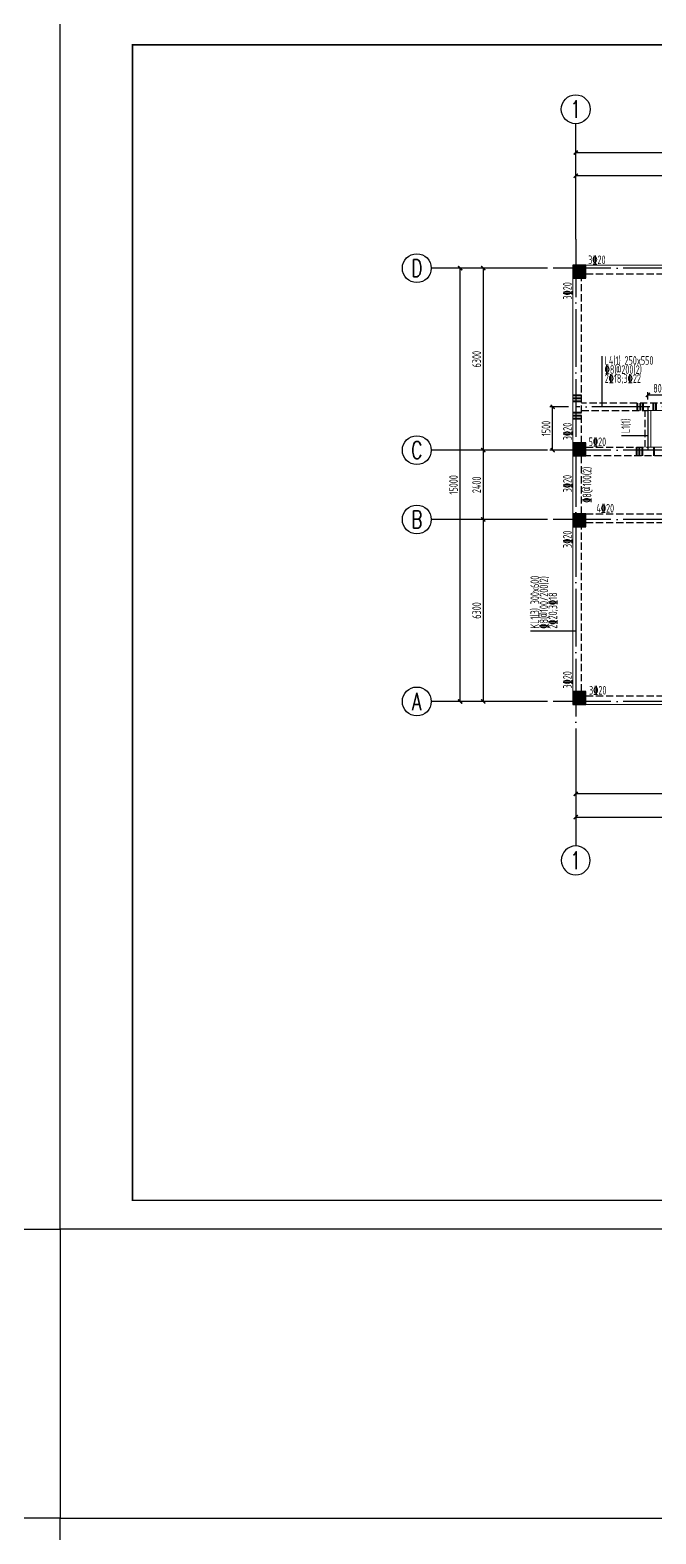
# Model space of a CAD drawing. Extents: x 9731685 to 18866768, y -962146 to 194094.
# Drawn here: x 9776014 to 9797674, y -423251 to -371194 of the extents above; entities that cross this region are included whole.
import ezdxf
from ezdxf.enums import TextEntityAlignment as Align

# ---------------------------------------------------------------- set-up
doc = ezdxf.new("R2010")
doc.units = 0
doc.header["$LTSCALE"] = 1000
for name, pattern in [('3', [500, 300, -200]), ('DASH', [0.35, 0.25, -0.1]), ('DOTE', [2.42, 2, -0.2, 0.02, -0.2])]:
    doc.linetypes.add(name, pattern=pattern)
doc.layers.get('0').update_dxf_attribs({"linetype": 'CONTINUOUS'})
doc.layers.get('Defpoints').update_dxf_attribs({"linetype": 'CONTINUOUS'})
for name, color, linetype in [('AXIS', 1, 'DOTE'), ('AXIS_DIM', 3, 'CONTINUOUS'), ('AXIS_NUM', 7, 'CONTINUOUS'), ('BORDER', 7, 'CONTINUOUS'), ('COLU', 7, 'CONTINUOUS'), ('DIM', 3, 'CONTINUOUS'), ('柱', 2, 'CONTINUOUS'), ('柱涂实', 54, 'CONTINUOUS'), ('梁虚线', 134, '3')]:
    doc.layers.add(name, color=color, linetype=linetype)
for name, color, linetype, lineweight in [('梁', 4, 'CONTINUOUS', 18), ('梁原位标注', 7, 'CONTINUOUS', 25), ('梁原位标注竖向', 7, 'CONTINUOUS', 25), ('梁集中标注', 2, 'CONTINUOUS', 25), ('梁集中标注竖向', 2, 'CONTINUOUS', 25), ('次梁箍筋', 1, 'CONTINUOUS', 40)]:
    doc.layers.add(name, color=color, linetype=linetype, lineweight=lineweight)
doc.styles.add('TSSD_Axis', font='Complex.shx', dxfattribs={"width": 0.7, "bigfont": 'hztxt.shx'})
doc.styles.add('TSSD_Dimension', font='Tssdeng.shx', dxfattribs={"width": 0.7, "bigfont": 'hztxt.shx'})
doc.styles.add('TSSD_Rein', font='Tssdeng.shx', dxfattribs={"width": 0.7, "bigfont": 'hztxt.shx'})
doc.dimstyles.new('TSSD_100_100$0', dxfattribs={"dimtxt": 300, "dimasz": 100, "dimexe": 100, "dimexo": 250, "dimgap": 80, "dimtad": 1, "dimdec": 0, "dimzin": 0, "dimdsep": 46, "dimtxsty": 'TSSD_Dimension', "dimblk1": 'ARCHTICK', "dimblk2": 'ARCHTICK', "dimsah": 1, "dimcen": 0, "dimclrd": 3, "dimclre": 256, "dimclrt": 7, "dimadec": 1, "dimazin": 0, "dimtfac": 1, "dimtdec": 0, "dimtix": 1, "dimtmove": 2, "dimatfit": 3, "dimldrblk": 'ARCHTICK', "dimfxl": 1, "dimtolj": 1, "dimtzin": 0, "dimarcsym": 0})

# ---------------------------------------------------------------- blocks, each defined once
blk = doc.blocks.new('ts_axno')
at = {"color": 0, "linetype": 'ByBlock', "lineweight": -2}
blk.add_circle((0, 0), 0.5, dxfattribs=at)
at = {"color": 0, "linetype": 'ByBlock', "lineweight": -2, "style": 'TSSD_Axis', "width": 0.7}
blk.add_attdef('A', text='', height=0.6, dxfattribs=at).set_placement((0, 0), align=Align.MIDDLE_CENTER)
blk = doc.blocks.new('_ArchTick')
at = {"color": 0, "linetype": 'ByBlock', "const_width": 0.5}
blk.add_lwpolyline([(-0.71, -0.71), (0.71, 0.71)], dxfattribs=at)
blk = doc.blocks.new('*D469')
at = {"layer": 'AXIS_DIM', "lineweight": -2}
for p, q in [((9794899, -378185), (9794899, -376135)), ((9802299, -378185), (9802299, -376135))]:
    blk.add_line(p, q, dxfattribs=at)
at = {"layer": 'AXIS_DIM', "color": 3, "lineweight": -2}
blk.add_line((9802299, -376235), (9794899, -376235), dxfattribs=at)
at = {"layer": 'Defpoints', "color": 0}
for p in [(9794899, -376235), (9794899, -378435), (9802299, -378435)]:
    blk.add_point(p, dxfattribs=at)
at = {"layer": 'AXIS_DIM', "color": 3, "lineweight": -2, "xscale": 100, "yscale": 100, "zscale": 100, "rotation": 180}
blk.add_blockref('_ArchTick', (9794899, -376235), dxfattribs=at)
at = {"layer": 'AXIS_DIM', "color": 3, "lineweight": -2, "xscale": 100, "yscale": 100, "zscale": 100}
blk.add_blockref('_ArchTick', (9802299, -376235), dxfattribs=at)
at = {"layer": 'AXIS_DIM', "color": 7, "insert": (9798599, -376005), "char_height": 300, "attachment_point": 5, "style": 'TSSD_Dimension'}
blk.add_mtext('\\A1;7400', dxfattribs=at)
blk = doc.blocks.new('*D470')
at = {"layer": 'AXIS_DIM', "lineweight": -2}
for p, q in [((9794899, -378185), (9794899, -375335)), ((9816899, -378185), (9816899, -375335))]:
    blk.add_line(p, q, dxfattribs=at)
at = {"layer": 'AXIS_DIM', "color": 3, "lineweight": -2}
blk.add_line((9794899, -375435), (9816899, -375435), dxfattribs=at)
at = {"layer": 'Defpoints', "color": 0}
for p in [(9816899, -375435), (9794899, -378435), (9816899, -378435)]:
    blk.add_point(p, dxfattribs=at)
at = {"layer": 'AXIS_DIM', "color": 3, "lineweight": -2, "xscale": 100, "yscale": 100, "zscale": 100, "rotation": 180}
blk.add_blockref('_ArchTick', (9794899, -375435), dxfattribs=at)
at = {"layer": 'AXIS_DIM', "color": 3, "lineweight": -2, "xscale": 100, "yscale": 100, "zscale": 100}
blk.add_blockref('_ArchTick', (9816899, -375435), dxfattribs=at)
at = {"layer": 'AXIS_DIM', "color": 7, "insert": (9805899, -375205), "char_height": 300, "attachment_point": 5, "style": 'TSSD_Dimension'}
blk.add_mtext('\\A1;22000', dxfattribs=at)
blk = doc.blocks.new('*D471')
at = {"layer": 'AXIS_DIM', "lineweight": -2}
for p, q in [((9793649, -379435), (9791599, -379435)), ((9793649, -385735), (9791599, -385735))]:
    blk.add_line(p, q, dxfattribs=at)
at = {"layer": 'AXIS_DIM', "color": 3, "lineweight": -2}
blk.add_line((9791699, -379435), (9791699, -385735), dxfattribs=at)
at = {"layer": 'Defpoints', "color": 0}
for p in [(9793899, -379435), (9791699, -385735), (9793899, -385735)]:
    blk.add_point(p, dxfattribs=at)
at = {"layer": 'AXIS_DIM', "color": 3, "lineweight": -2, "xscale": 100, "yscale": 100, "zscale": 100}
for p, rotation in [((9791699, -379435), 90), ((9791699, -385735), 270)]:
    blk.add_blockref('_ArchTick', p, dxfattribs=dict(at, rotation=rotation))
at = {"layer": 'AXIS_DIM', "color": 7, "insert": (9791469, -382585), "char_height": 300, "attachment_point": 5, "rotation": 90, "style": 'TSSD_Dimension'}
blk.add_mtext('\\A1;6300', dxfattribs=at)
blk = doc.blocks.new('*D472')
at = {"layer": 'AXIS_DIM', "lineweight": -2}
for p, q in [((9793649, -385735), (9791599, -385735)), ((9793649, -388135), (9791599, -388135))]:
    blk.add_line(p, q, dxfattribs=at)
at = {"layer": 'AXIS_DIM', "color": 3, "lineweight": -2}
blk.add_line((9791699, -385735), (9791699, -388135), dxfattribs=at)
at = {"layer": 'Defpoints', "color": 0}
for p in [(9793899, -385735), (9791699, -388135), (9793899, -388135)]:
    blk.add_point(p, dxfattribs=at)
at = {"layer": 'AXIS_DIM', "color": 3, "lineweight": -2, "xscale": 100, "yscale": 100, "zscale": 100}
for p, rotation in [((9791699, -385735), 90), ((9791699, -388135), 270)]:
    blk.add_blockref('_ArchTick', p, dxfattribs=dict(at, rotation=rotation))
at = {"layer": 'AXIS_DIM', "color": 7, "insert": (9791469, -386935), "char_height": 300, "attachment_point": 5, "rotation": 90, "style": 'TSSD_Dimension'}
blk.add_mtext('\\A1;2400', dxfattribs=at)
blk = doc.blocks.new('*D473')
at = {"layer": 'AXIS_DIM', "lineweight": -2}
for p, q in [((9793649, -388135), (9791599, -388135)), ((9793649, -394435), (9791599, -394435))]:
    blk.add_line(p, q, dxfattribs=at)
at = {"layer": 'AXIS_DIM', "color": 3, "lineweight": -2}
blk.add_line((9791699, -388135), (9791699, -394435), dxfattribs=at)
at = {"layer": 'Defpoints', "color": 0}
for p in [(9793899, -388135), (9791699, -394435), (9793899, -394435)]:
    blk.add_point(p, dxfattribs=at)
at = {"layer": 'AXIS_DIM', "color": 3, "lineweight": -2, "xscale": 100, "yscale": 100, "zscale": 100}
for p, rotation in [((9791699, -388135), 90), ((9791699, -394435), 270)]:
    blk.add_blockref('_ArchTick', p, dxfattribs=dict(at, rotation=rotation))
at = {"layer": 'AXIS_DIM', "color": 7, "insert": (9791469, -391285), "char_height": 300, "attachment_point": 5, "rotation": 90, "style": 'TSSD_Dimension'}
blk.add_mtext('\\A1;6300', dxfattribs=at)
blk = doc.blocks.new('*D474')
at = {"layer": 'AXIS_DIM', "lineweight": -2}
for p, q in [((9793649, -379435), (9790799, -379435)), ((9793649, -394435), (9790799, -394435))]:
    blk.add_line(p, q, dxfattribs=at)
at = {"layer": 'AXIS_DIM', "color": 3, "lineweight": -2}
blk.add_line((9790899, -394435), (9790899, -379435), dxfattribs=at)
at = {"layer": 'Defpoints', "color": 0}
for p in [(9790899, -379435), (9793899, -379435), (9793899, -394435)]:
    blk.add_point(p, dxfattribs=at)
at = {"layer": 'AXIS_DIM', "color": 3, "lineweight": -2, "xscale": 100, "yscale": 100, "zscale": 100}
for p, rotation in [((9790899, -379435), 90), ((9790899, -394435), 270)]:
    blk.add_blockref('_ArchTick', p, dxfattribs=dict(at, rotation=rotation))
at = {"layer": 'AXIS_DIM', "color": 7, "insert": (9790669, -386935), "char_height": 300, "attachment_point": 5, "rotation": 90, "style": 'TSSD_Dimension'}
blk.add_mtext('\\A1;15000', dxfattribs=at)
blk = doc.blocks.new('*D477')
at = {"layer": 'AXIS_DIM', "lineweight": -2}
for p, q in [((9794899, -395685), (9794899, -397735)), ((9802299, -395685), (9802299, -397735))]:
    blk.add_line(p, q, dxfattribs=at)
at = {"layer": 'AXIS_DIM', "color": 3, "lineweight": -2}
blk.add_line((9802299, -397635), (9794899, -397635), dxfattribs=at)
at = {"layer": 'Defpoints', "color": 0}
for p in [(9794899, -395435), (9802299, -395435), (9794899, -397635)]:
    blk.add_point(p, dxfattribs=at)
at = {"layer": 'AXIS_DIM', "color": 3, "lineweight": -2, "xscale": 100, "yscale": 100, "zscale": 100, "rotation": 180}
blk.add_blockref('_ArchTick', (9794899, -397635), dxfattribs=at)
at = {"layer": 'AXIS_DIM', "color": 3, "lineweight": -2, "xscale": 100, "yscale": 100, "zscale": 100}
blk.add_blockref('_ArchTick', (9802299, -397635), dxfattribs=at)
at = {"layer": 'AXIS_DIM', "color": 7, "insert": (9798599, -397405), "char_height": 300, "attachment_point": 5, "style": 'TSSD_Dimension'}
blk.add_mtext('\\A1;7400', dxfattribs=at)
blk = doc.blocks.new('*D478')
at = {"layer": 'AXIS_DIM', "lineweight": -2}
for p, q in [((9794899, -395685), (9794899, -398535)), ((9816899, -395685), (9816899, -398535))]:
    blk.add_line(p, q, dxfattribs=at)
at = {"layer": 'AXIS_DIM', "color": 3, "lineweight": -2}
blk.add_line((9794899, -398435), (9816899, -398435), dxfattribs=at)
at = {"layer": 'Defpoints', "color": 0}
for p in [(9794899, -395435), (9816899, -395435), (9816899, -398435)]:
    blk.add_point(p, dxfattribs=at)
at = {"layer": 'AXIS_DIM', "color": 3, "lineweight": -2, "xscale": 100, "yscale": 100, "zscale": 100, "rotation": 180}
blk.add_blockref('_ArchTick', (9794899, -398435), dxfattribs=at)
at = {"layer": 'AXIS_DIM', "color": 3, "lineweight": -2, "xscale": 100, "yscale": 100, "zscale": 100}
blk.add_blockref('_ArchTick', (9816899, -398435), dxfattribs=at)
at = {"layer": 'AXIS_DIM', "color": 7, "insert": (9805899, -398205), "char_height": 300, "attachment_point": 5, "style": 'TSSD_Dimension'}
blk.add_mtext('\\A1;22000', dxfattribs=at)
blk = doc.blocks.new('*D489')
at = {"layer": 'Defpoints', "color": 0}
for p in [(9798199, -383823), (9797399, -384235), (9798199, -384235)]:
    blk.add_point(p, dxfattribs=at)
at = {"layer": 'DIM', "lineweight": -2}
for p, q in [((9797399, -383985), (9797399, -383723)), ((9798199, -383985), (9798199, -383723))]:
    blk.add_line(p, q, dxfattribs=at)
at = {"layer": 'DIM', "color": 3, "lineweight": -2}
blk.add_line((9797399, -383823), (9798199, -383823), dxfattribs=at)
at = {"layer": 'DIM', "color": 3, "lineweight": -2, "xscale": 100, "yscale": 100, "zscale": 100, "rotation": 180}
blk.add_blockref('_ArchTick', (9797399, -383823), dxfattribs=at)
at = {"layer": 'DIM', "color": 3, "lineweight": -2, "xscale": 100, "yscale": 100, "zscale": 100}
blk.add_blockref('_ArchTick', (9798199, -383823), dxfattribs=at)
at = {"layer": 'DIM', "color": 7, "insert": (9797799, -383593), "char_height": 300, "attachment_point": 5, "style": 'TSSD_Dimension'}
blk.add_mtext('\\A1;800', dxfattribs=at)
blk = doc.blocks.new('*D491')
at = {"layer": 'Defpoints', "color": 0}
for p in [(9794099, -384235), (9794899, -384235), (9794899, -385735)]:
    blk.add_point(p, dxfattribs=at)
at = {"layer": 'DIM', "lineweight": -2}
for p, q in [((9794649, -384235), (9793999, -384235)), ((9794649, -385735), (9793999, -385735))]:
    blk.add_line(p, q, dxfattribs=at)
at = {"layer": 'DIM', "color": 3, "lineweight": -2}
blk.add_line((9794099, -385735), (9794099, -384235), dxfattribs=at)
at = {"layer": 'DIM', "color": 3, "lineweight": -2, "xscale": 100, "yscale": 100, "zscale": 100}
for p, rotation in [((9794099, -384235), 90), ((9794099, -385735), 270)]:
    blk.add_blockref('_ArchTick', p, dxfattribs=dict(at, rotation=rotation))
at = {"layer": 'DIM', "color": 7, "insert": (9793869, -384985), "char_height": 300, "attachment_point": 5, "rotation": 90, "style": 'TSSD_Dimension'}
blk.add_mtext('\\A1;1500', dxfattribs=at)

msp = doc.modelspace()

# ---------------------------------------------------------------- hatches: boundary and pattern name
at = {"layer": '柱涂实'}
for points in [[(9795248.5, -379785.1), (9795248.5, -379335.1), (9794798.5, -379335.1), (9794798.5, -379785.1)], [(9795248.5, -385935.1), (9795248.5, -385485.1), (9794798.5, -385485.1), (9794798.5, -385935.1)], [(9795248.5, -388385.1), (9795248.5, -387935.1), (9794798.5, -387935.1), (9794798.5, -388385.1)], [(9795248.5, -394535.1), (9795248.5, -394085.1), (9794798.5, -394085.1), (9794798.5, -394535.1)]]:
    msp.add_hatch(color=256, dxfattribs=at).paths.add_polyline_path(points)

# ---------------------------------------------------------------- linework, layer by layer
at = {"layer": 'AXIS'}
for p, q in [((9794898.5, -378435.1, 0), (9794898.5, -395435.1, 0)), ((9817898.5, -379435.1, 0), (9793898.5, -379435.1, 0)), ((9802298.5, -384235.1, 0), (9794898.5, -384235.1, 0)), ((9797398.5, -384235.1, 0), (9797398.5, -385735.1, 0)), ((9817898.5, -385735.1, 0), (9793898.5, -385735.1, 0)), ((9817898.5, -388135.1, 0), (9793898.5, -388135.1, 0)), ((9817898.5, -394435.1, 0), (9793898.5, -394435.1, 0))]:
    msp.add_line(p, q, dxfattribs=at)
at = {"layer": 'AXIS_NUM'}
for p, q in [((9794898.5, -378435.1, 0), (9794898.5, -374435.1, 0)), ((9793898.5, -379435.1, 0), (9789898.5, -379435.1, 0)), ((9793898.5, -385735.1, 0), (9789898.5, -385735.1, 0)), ((9793898.5, -388135.1, 0), (9789898.5, -388135.1, 0)), ((9793898.5, -394435.1, 0), (9789898.5, -394435.1, 0)), ((9794898.5, -395435.1, 0), (9794898.5, -399435.1, 0))]:
    msp.add_line(p, q, dxfattribs=at)
at = {"layer": 'BORDER'}
for points in [[(9777056.8, -412706.3), (9777056.8, -370706.3), (9836456.8, -370706.3), (9836456.8, -412706.3)], [(9777056.8, -464706.3), (9777056.8, -422706.3), (9836456.8, -422706.3), (9836456.8, -464706.3)]]:
    msp.add_lwpolyline(points, close=True, dxfattribs=at)
at = {"layer": 'BORDER', "const_width": 50}
msp.add_lwpolyline([(9779556.8, -411706.3), (9779556.8, -371706.3), (9835456.8, -371706.3), (9835456.8, -411706.3)], close=True, dxfattribs=at)
at = {"layer": 'COLU', "ltscale": 1}
for points in [[(9795248.5, -379785.1), (9795248.5, -379335.1), (9794798.5, -379335.1), (9794798.5, -379785.1)], [(9795248.5, -385935.1), (9795248.5, -385485.1), (9794798.5, -385485.1), (9794798.5, -385935.1)], [(9795248.5, -388385.1), (9795248.5, -387935.1), (9794798.5, -387935.1), (9794798.5, -388385.1)], [(9795248.5, -394535.1), (9795248.5, -394085.1), (9794798.5, -394085.1), (9794798.5, -394535.1)]]:
    msp.add_lwpolyline(points, close=True, dxfattribs=at)
at = {"layer": '柱'}
msp.add_lwpolyline([(9732136.8, -412706.3), (9777056.8, -412706.3), (9777056.8, -422706.3), (9732136.8, -422706.3)], close=True, dxfattribs=at)
at = {"layer": '柱涂实', "linetype": 'Continuous'}
for points in [[(9795248.5, -379785.1), (9795248.5, -379335.1), (9794798.5, -379335.1), (9794798.5, -379785.1)], [(9795248.5, -385935.1), (9795248.5, -385485.1), (9794798.5, -385485.1), (9794798.5, -385935.1)], [(9795248.5, -388385.1), (9795248.5, -387935.1), (9794798.5, -387935.1), (9794798.5, -388385.1)], [(9795248.5, -394535.1), (9795248.5, -394085.1), (9794798.5, -394085.1), (9794798.5, -394535.1)]]:
    msp.add_lwpolyline(points, close=True, dxfattribs=at)
at = {"layer": '梁', "ltscale": 1}
for p, q in [((9795248.5, -379335.1), (9802073.5, -379335.1)), ((9794798.5, -385485.1), (9794798.5, -379785.1)), ((9797398.5, -384360.1), (9798073.5, -384360.1)), ((9797498.5, -385635.1), (9797498.5, -384360.1)), ((9797398.5, -385635.1), (9798198.5, -385635.1)), ((9794798.5, -387935.1), (9794798.5, -385935.1)), ((9794798.5, -394085.1), (9794798.5, -388385.1)), ((9795248.5, -394535.1), (9802073.5, -394535.1))]:
    msp.add_line(p, q, dxfattribs=at)
at = {"layer": '梁虚线', "linetype": 'DASH', "ltscale": 1}
for p, q in [((9795098.5, -385485.1), (9795098.5, -379785.1)), ((9795248.5, -379635.1), (9802073.5, -379635.1)), ((9798073.5, -384110.1, 0), (9795098.5, -384110.1, 0)), ((9795098.5, -384360.1), (9797398.5, -384360.1)), ((9797298.5, -385635.1), (9797298.5, -384360.1)), ((9795248.5, -385635.1), (9797398.5, -385635.1)), ((9795098.5, -387935.1), (9795098.5, -385935.1)), ((9802073.5, -385935.1, 0), (9795248.5, -385935.1, 0)), ((9795248.5, -387935.1), (9802073.5, -387935.1)), ((9795248.5, -388235.1), (9802073.5, -388235.1)), ((9795098.5, -394085.1), (9795098.5, -388385.1)), ((9795248.5, -394235.1), (9802073.5, -394235.1))]:
    msp.add_line(p, q, dxfattribs=at)
at = {"layer": '梁集中标注', "color": 21, "linetype": 'Continuous', "ltscale": 1}
msp.add_line((9795812, -384235.1, 0), (9795812, -382480.7, 0), dxfattribs=at)
at = {"layer": '梁集中标注竖向', "color": 21, "linetype": 'Continuous', "ltscale": 1}
msp.add_line((9797398.5, -385234.7, 0), (9796479.9, -385234.7, 0), dxfattribs=at)
at = {"layer": '梁集中标注竖向', "linetype": 'Continuous', "ltscale": 1}
msp.add_line((9794898.5, -392003.4, 0), (9793331.7, -392003.4, 0), dxfattribs=at)
at = {"layer": '次梁箍筋', "linetype": 'Continuous', "ltscale": 1}
for p, q in [((9794798.5, -383835.1), (9795098.5, -383835.1)), ((9794798.5, -383935.1), (9795098.5, -383935.1)), ((9794798.5, -384035.1), (9795098.5, -384035.1)), ((9797023.5, -384110.1), (9797023.5, -384360.1)), ((9797123.5, -384110.1), (9797123.5, -384360.1)), ((9797223.5, -384110.1), (9797223.5, -384360.1)), ((9797573.5, -384110.1), (9797573.5, -384360.1)), ((9797673.5, -384110.1), (9797673.5, -384360.1)), ((9794798.5, -384435.1), (9795098.5, -384435.1)), ((9794798.5, -384535.1), (9795098.5, -384535.1)), ((9794798.5, -384635.1), (9795098.5, -384635.1)), ((9796998.5, -385635.1), (9796998.5, -385935.1)), ((9797098.5, -385635.1), (9797098.5, -385935.1)), ((9797198.5, -385635.1), (9797198.5, -385935.1)), ((9797598.5, -385635.1), (9797598.5, -385935.1))]:
    msp.add_line(p, q, dxfattribs=at)

# ---------------------------------------------------------------- block references
at = {"layer": 'AXIS_NUM'}
ref = msp.add_blockref('ts_axno', (9794898.5, -373935.1, 0), dxfattribs=dict(at, xscale=1000, yscale=1000, zscale=1000))
ref.add_attrib('1', '1', dxfattribs={"height": 600, "style": 'TSSD_Axis', "width": 0.7}).set_placement((9794898.5, -373935.1, 0), align=Align.MIDDLE_CENTER)
ref = msp.add_blockref('ts_axno', (9789398.5, -379435.1, 0), dxfattribs=dict(at, xscale=1000, yscale=1000, zscale=1000))
ref.add_attrib('D', 'D', dxfattribs={"height": 600, "style": 'TSSD_Axis', "width": 0.7}).set_placement((9789398.5, -379435.1, 0), align=Align.MIDDLE_CENTER)
ref = msp.add_blockref('ts_axno', (9789398.5, -385735.1, 0), dxfattribs=dict(at, xscale=1000, yscale=1000, zscale=1000))
ref.add_attrib('C', 'C', dxfattribs={"height": 600, "style": 'TSSD_Axis', "width": 0.7}).set_placement((9789398.5, -385735.1, 0), align=Align.MIDDLE_CENTER)
ref = msp.add_blockref('ts_axno', (9789398.5, -388135.1, 0), dxfattribs=dict(at, xscale=1000, yscale=1000, zscale=1000))
ref.add_attrib('B', 'B', dxfattribs={"height": 600, "style": 'TSSD_Axis', "width": 0.7}).set_placement((9789398.5, -388135.1, 0), align=Align.MIDDLE_CENTER)
ref = msp.add_blockref('ts_axno', (9789398.5, -394435.1, 0), dxfattribs=dict(at, xscale=1000, yscale=1000, zscale=1000))
ref.add_attrib('A', 'A', dxfattribs={"height": 600, "style": 'TSSD_Axis', "width": 0.7}).set_placement((9789398.5, -394435.1, 0), align=Align.MIDDLE_CENTER)
ref = msp.add_blockref('ts_axno', (9794898.5, -399935.1, 0), dxfattribs=dict(at, xscale=-1000, yscale=1000, zscale=1000, rotation=180))
ref.add_attrib('1', '1', dxfattribs={"height": 600, "style": 'TSSD_Axis', "width": 0.7}).set_placement((9794898.5, -399935.1, 0), align=Align.MIDDLE_CENTER)

# ---------------------------------------------------------------- texts
at = {"layer": '梁原位标注', "style": 'TSSD_Rein', "width": 0.7}
for s, p in [('3%%13220', (9795329.1, -379296.3)), ('5%%13220', (9795344.2, -385596.3)), ('4%%13220', (9795614.2, -387896.3)), ('3%%13220', (9795359.5, -394196.3))]:
    msp.add_text(s, height=300, dxfattribs=at).set_placement(p)
at = {"layer": '梁原位标注竖向', "style": 'TSSD_Rein', "width": 0.7}
for p in [(9794759.8, -379920.1), (9794759.8, -388520.1)]:
    msp.add_text('3%%13220', height=300, rotation=90, dxfattribs=at).set_placement(p, align=Align.RIGHT)
for p in [(9794759.8, -385389.4), (9794759.8, -393989.4)]:
    msp.add_text('3%%13220', height=300, rotation=90, dxfattribs=at).set_placement(p)
msp.add_text('3%%13220', height=300, rotation=90, dxfattribs=at).set_placement((9794759.8, -386893.3), align=Align.CENTER)
msp.add_text('%%1328@100(2)', height=300, rotation=90, dxfattribs=at).set_placement((9795137.3, -386935.1), align=Align.TOP_CENTER)
at = {"layer": '梁集中标注', "color": 21, "style": 'TSSD_Rein', "width": 0.7}
for s, p in [('L4(1) 250x550', (9795901, -382780.7)), ('2%%13218;3%%13222', (9795901, -383406.5, 0)), ('%%1328@200(2)', (9795901, -383093.6, 0))]:
    msp.add_text(s, height=300, dxfattribs=at).set_placement(p)
at = {"layer": '梁集中标注竖向', "color": 21, "style": 'TSSD_Rein', "width": 0.7}
msp.add_text('L1(1)', height=300, rotation=90, dxfattribs=at).set_placement((9796779.9, -385145.7))
at = {"layer": '梁集中标注竖向', "style": 'TSSD_Rein', "width": 0.7}
for s, p in [('KL1(3) 300x600', (9793631.7, -391914.4, 0)), ('%%1328@100/200(2)', (9793944.6, -391914.4, 0)), ('2%%13220;3%%13218', (9794257.5, -391914.4))]:
    msp.add_text(s, height=300, rotation=90, dxfattribs=at).set_placement(p)

# ---------------------------------------------------------------- dimensions: what is measured, and where the dimension line sits
at = {"layer": 'AXIS_DIM'}
for base, p1, p2, picture, middle in [((9816898.5, -375435.1, 0), (9794898.5, -378435.1, 0), (9816898.5, -378435.1, 0), '*D470', (9805898.5, -375205.1, 0)), ((9794898.5, -376235.1, 0), (9802298.5, -378435.1, 0), (9794898.5, -378435.1, 0), '*D469', (9798598.5, -376005.1, 0)), ((9794898.5, -397635.1, 0), (9802298.5, -395435.1, 0), (9794898.5, -395435.1, 0), '*D477', (9798598.5, -397405.1, 0)), ((9816898.5, -398435.1, 0), (9794898.5, -395435.1, 0), (9816898.5, -395435.1, 0), '*D478', (9805898.5, -398205.1, 0))]:
    dim = msp.add_linear_dim(base=base, p1=p1, p2=p2, dimstyle='TSSD_100_100$0', dxfattribs=at)
    dim.commit()
    dim.dimension.update_dxf_attribs({"geometry": picture, "text_midpoint": middle})
for base, p1, p2, picture, middle in [((9790898.5, -379435.1, 0), (9793898.5, -394435.1, 0), (9793898.5, -379435.1, 0), '*D474', (9790668.5, -386935.1, 0)), ((9791698.5, -385735.1, 0), (9793898.5, -379435.1, 0), (9793898.5, -385735.1, 0), '*D471', (9791468.5, -382585.1, 0)), ((9791698.5, -388135.1, 0), (9793898.5, -385735.1, 0), (9793898.5, -388135.1, 0), '*D472', (9791468.5, -386935.1, 0)), ((9791698.5, -394435.1, 0), (9793898.5, -388135.1, 0), (9793898.5, -394435.1, 0), '*D473', (9791468.5, -391285.1, 0))]:
    dim = msp.add_linear_dim(base=base, p1=p1, p2=p2, angle=90, dimstyle='TSSD_100_100$0', dxfattribs=at)
    dim.commit()
    dim.dimension.update_dxf_attribs({"geometry": picture, "text_midpoint": middle})
at = {"layer": 'DIM'}
dim = msp.add_linear_dim(base=(9798198.5, -383823, 0), p1=(9797398.5, -384235.1, 0), p2=(9798198.5, -384235.1, 0), dimstyle='TSSD_100_100$0', dxfattribs=at)
dim.commit()
dim.dimension.update_dxf_attribs({"geometry": '*D489', "text_midpoint": (9797798.5, -383593, 0)})
dim = msp.add_linear_dim(base=(9794098.5, -384235.1, 0), p1=(9794898.5, -385735.1, 0), p2=(9794898.5, -384235.1, 0), angle=90, dimstyle='TSSD_100_100$0', dxfattribs=at)
dim.commit()
dim.dimension.update_dxf_attribs({"geometry": '*D491', "text_midpoint": (9793868.5, -384985.1, 0)})

doc.saveas('drawing.dxf')
